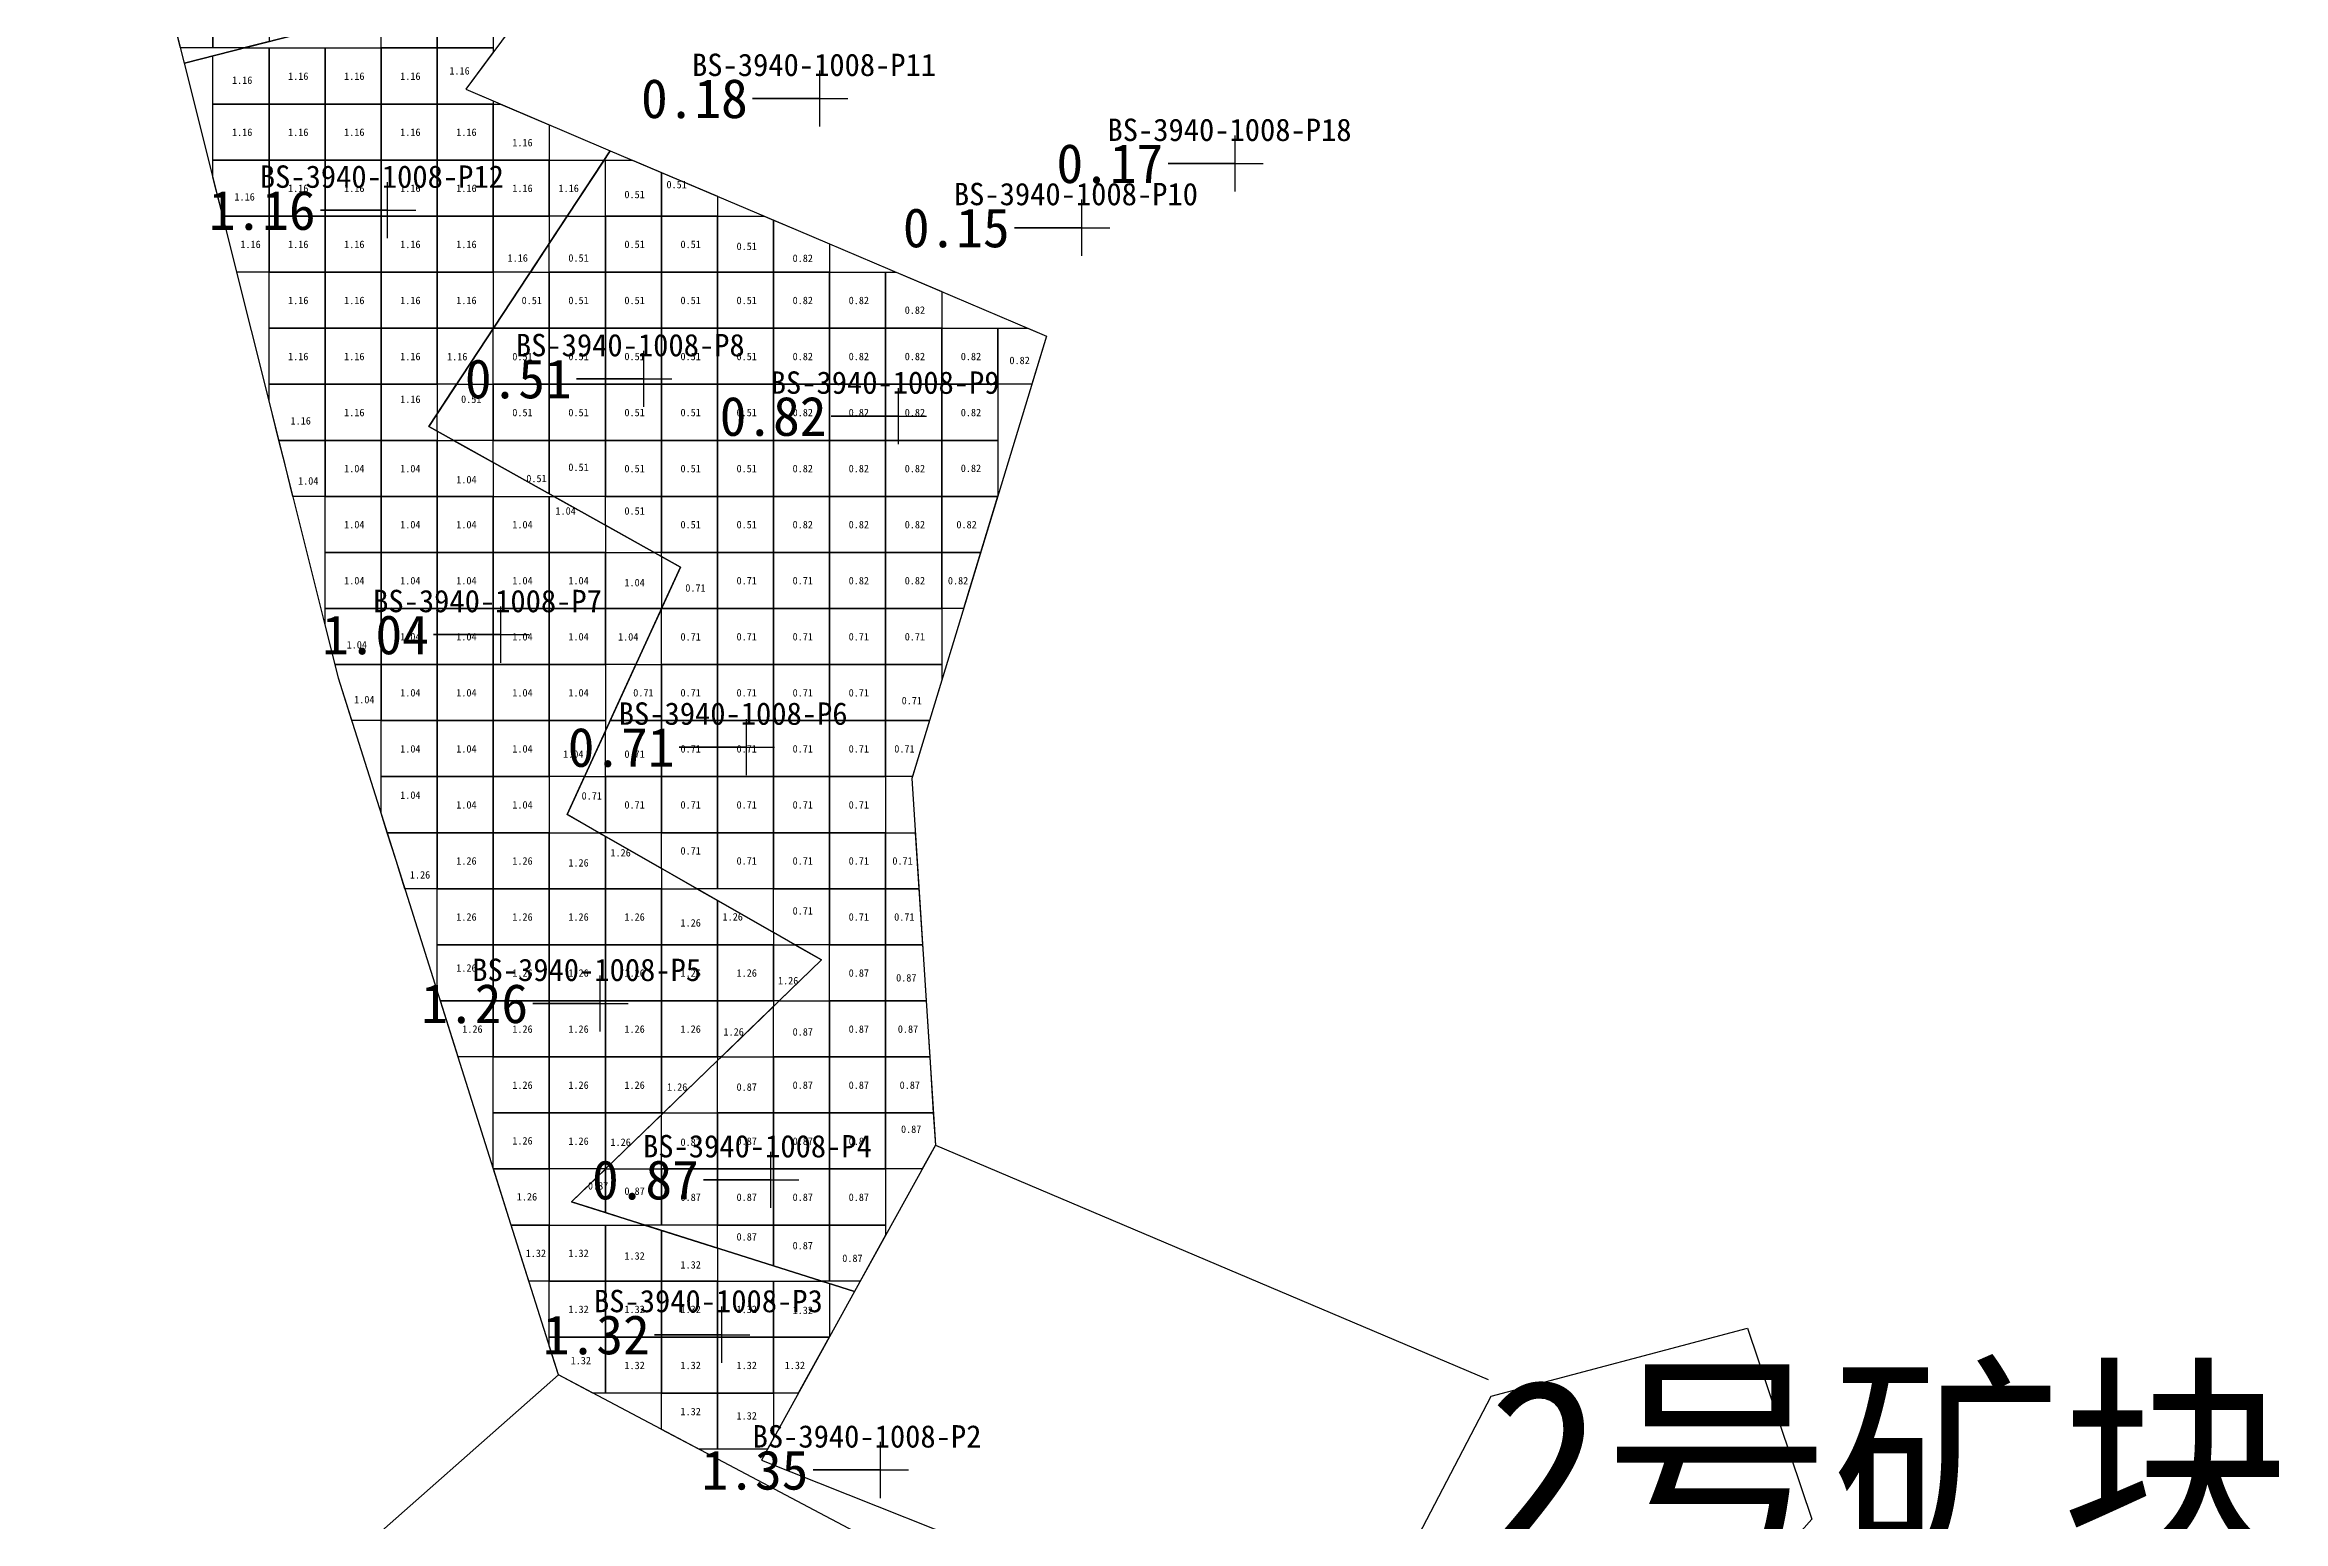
# Model space of a CAD drawing. Header units: metres. Extents: x 470001 to 470177, y 4349638 to 4349825.
# Drawn here: x 470091.3 to 470131.23, y 4349730.42 to 4349756.76 of the extents above; entities that cross this region are included whole.
import ezdxf

# ---------------------------------------------------------------- set-up
doc = ezdxf.new("R2010")
doc.units = ezdxf.units.M
for name, color, linetype in [('0.500-1.000', 4, 'Continuous'), ('1.000-1.500', 5, 'Continuous'), ('点', 7, 'Continuous'), ('爆区方格网', 7, 'Continuous'), ('综合图_历史矿块', 7, 'Continuous'), ('钻孔', 7, 'Continuous')]:
    doc.layers.add(name, color=color, linetype=linetype)
doc.styles.add('CN_TTF', font='simsunb.ttf')

msp = doc.modelspace()

# ---------------------------------------------------------------- linework, layer by layer
at = {"color": 7}
for p, q in [((470107.191, 4349737.133), (470117.049, 4349732.948)), ((470100.468, 4349733.03), (470093.731, 4349727.086))]:
    msp.add_line(p, q, dxfattribs=at)
at = {"layer": '0.500-1.000', "color": 4, "lineweight": 30}
for points in [[(470091.648, 4349767.055), (470098.338, 4349765.544), (470097.105, 4349762.87), (470099.46, 4349761.473), (470097.959, 4349759.302), (470100.421, 4349758.14), (470100.413, 4349758.129), (470093.795, 4349756.433), (470092.121, 4349763.112), (470091.304, 4349766.375), (470091.648, 4349767.055)], [(470105.748, 4349734.519), (470100.701, 4349736.118), (470105.159, 4349740.434), (470100.621, 4349743.027), (470102.645, 4349747.444), (470098.153, 4349749.95), (470101.392, 4349754.872), (470104.702, 4349753.465), (470109.171, 4349751.566), (470107.512, 4349746.111), (470106.771, 4349743.672), (470106.972, 4349740.536), (470107.191, 4349737.133), (470105.748, 4349734.519)]]:
    msp.add_lwpolyline(points, close=True, dxfattribs=at)
msp.add_lwpolyline([(470100.278, 4349701.085), (470103.459, 4349714.397), (470104.254, 4349720.146), (470105.369, 4349724.499), (470106.074, 4349727.256), (470109.856, 4349729.218), (470114.373, 4349727.421), (470117.104, 4349732.651), (470121.68, 4349733.865), (470122.824, 4349730.456), (470115.23, 4349721.877), (470115.654, 4349715.406), (470115.919, 4349710.845)], dxfattribs=at)
at = {"layer": '1.000-1.500', "color": 5, "lineweight": 30}
msp.add_lwpolyline([(470106.959, 4349729.595), (470100.468, 4349733.03), (470099.619, 4349735.72), (470097.571, 4349742.207), (470096.543, 4349745.462), (470095.59, 4349749.266), (470093.795, 4349756.433), (470100.413, 4349758.129), (470098.812, 4349755.969), (470101.392, 4349754.872), (470098.153, 4349749.95), (470102.645, 4349747.444), (470100.621, 4349743.027), (470105.159, 4349740.434), (470100.701, 4349736.118), (470105.748, 4349734.519), (470104.088, 4349731.513), (470114.373, 4349727.421), (470117.104, 4349732.651), (470121.68, 4349733.865), (470122.824, 4349730.456), (470115.23, 4349721.877)], dxfattribs=at)
at = {"layer": '点', "color": 138, "true_color": 0x004c4c}
for p, q in [((470105.13, 4349755.304), (470105.13, 4349756.304)), ((470104.63, 4349755.804), (470105.63, 4349755.804)), ((470112.541, 4349754.145), (470112.541, 4349755.145)), ((470112.041, 4349754.645), (470113.041, 4349754.645)), ((470097.42, 4349753.31), (470097.42, 4349754.31)), ((470096.92, 4349753.81), (470097.92, 4349753.81)), ((470109.801, 4349752.999), (470109.801, 4349753.999)), ((470109.301, 4349753.499), (470110.301, 4349753.499)), ((470101.988, 4349750.304), (470101.988, 4349751.304)), ((470101.488, 4349750.804), (470102.488, 4349750.804)), ((470106.534, 4349749.635), (470106.534, 4349750.635)), ((470106.034, 4349750.135), (470107.034, 4349750.135)), ((470099.441, 4349745.738), (470099.441, 4349746.738)), ((470098.941, 4349746.238), (470099.941, 4349746.238)), ((470103.823, 4349743.73), (470103.823, 4349744.73)), ((470103.323, 4349744.23), (470104.323, 4349744.23)), ((470101.21, 4349739.158), (470101.21, 4349740.158)), ((470100.71, 4349739.658), (470101.71, 4349739.658)), ((470104.256, 4349736.012), (470104.256, 4349737.012)), ((470103.756, 4349736.512), (470104.756, 4349736.512)), ((470103.381, 4349733.249), (470103.381, 4349734.249)), ((470102.881, 4349733.749), (470103.881, 4349733.749)), ((470106.211, 4349730.835), (470106.211, 4349731.835)), ((470105.711, 4349731.335), (470106.711, 4349731.335))]:
    msp.add_line(p, q, dxfattribs=at)
at = {"layer": '爆区方格网', "color": 4}
for points in [[(470094.304, 4349757.705), (470094.304, 4349756.705), (470093.726, 4349756.705), (470093.476, 4349757.705), (470094.304, 4349757.705)], [(470094.304, 4349756.705), (470094.304, 4349757.705), (470095.304, 4349757.705), (470095.304, 4349756.82), (470094.857, 4349756.705), (470094.304, 4349756.705)], [(470102.304, 4349753.705), (470101.304, 4349753.705), (470101.304, 4349754.705), (470101.786, 4349754.705), (470102.304, 4349754.485), (470102.304, 4349753.705)], [(470103.304, 4349753.705), (470102.304, 4349753.705), (470102.304, 4349754.485), (470103.304, 4349754.06), (470103.304, 4349753.705)], [(470101.304, 4349753.705), (470101.304, 4349752.705), (470100.304, 4349752.705), (470100.304, 4349753.218), (470100.624, 4349753.705), (470101.304, 4349753.705)], [(470101.304, 4349752.705), (470101.304, 4349753.705), (470102.304, 4349753.705), (470102.304, 4349752.705), (470101.304, 4349752.705)], [(470102.304, 4349752.705), (470102.304, 4349753.705), (470103.304, 4349753.705), (470103.304, 4349752.705), (470102.304, 4349752.705)], [(470104.304, 4349752.705), (470103.304, 4349752.705), (470103.304, 4349753.705), (470104.138, 4349753.705), (470104.304, 4349753.635), (470104.304, 4349752.705)], [(470105.304, 4349752.705), (470104.304, 4349752.705), (470104.304, 4349753.635), (470104.702, 4349753.465), (470105.304, 4349753.21), (470105.304, 4349752.705)], [(470100.304, 4349752.705), (470100.304, 4349751.705), (470099.308, 4349751.705), (470099.966, 4349752.705), (470100.304, 4349752.705)], [(470100.304, 4349751.705), (470100.304, 4349752.705), (470101.304, 4349752.705), (470101.304, 4349751.705), (470100.304, 4349751.705)], [(470101.304, 4349751.705), (470101.304, 4349752.705), (470102.304, 4349752.705), (470102.304, 4349751.705), (470101.304, 4349751.705)], [(470102.304, 4349751.705), (470102.304, 4349752.705), (470103.304, 4349752.705), (470103.304, 4349751.705), (470102.304, 4349751.705)], [(470103.304, 4349751.705), (470103.304, 4349752.705), (470104.304, 4349752.705), (470104.304, 4349751.705), (470103.304, 4349751.705)], [(470104.304, 4349751.705), (470104.304, 4349752.705), (470105.304, 4349752.705), (470105.304, 4349751.705), (470104.304, 4349751.705)], [(470105.304, 4349751.705), (470105.304, 4349752.705), (470106.304, 4349752.705), (470106.304, 4349751.705), (470105.304, 4349751.705)], [(470107.304, 4349751.705), (470106.304, 4349751.705), (470106.304, 4349752.705), (470106.491, 4349752.705), (470107.304, 4349752.359), (470107.304, 4349751.705)], [(470100.304, 4349751.705), (470100.304, 4349750.705), (470099.304, 4349750.705), (470099.304, 4349751.699), (470099.308, 4349751.705), (470100.304, 4349751.705)], [(470100.304, 4349750.705), (470100.304, 4349751.705), (470101.304, 4349751.705), (470101.304, 4349750.705), (470100.304, 4349750.705)], [(470101.304, 4349750.705), (470101.304, 4349751.705), (470102.304, 4349751.705), (470102.304, 4349750.705), (470101.304, 4349750.705)], [(470102.304, 4349750.705), (470102.304, 4349751.705), (470103.304, 4349751.705), (470103.304, 4349750.705), (470102.304, 4349750.705)], [(470103.304, 4349750.705), (470103.304, 4349751.705), (470104.304, 4349751.705), (470104.304, 4349750.705), (470103.304, 4349750.705)], [(470104.304, 4349750.705), (470104.304, 4349751.705), (470105.304, 4349751.705), (470105.304, 4349750.705), (470104.304, 4349750.705)], [(470105.304, 4349750.705), (470105.304, 4349751.705), (470106.304, 4349751.705), (470106.304, 4349750.705), (470105.304, 4349750.705)], [(470106.304, 4349750.705), (470106.304, 4349751.705), (470107.304, 4349751.705), (470107.304, 4349750.705), (470106.304, 4349750.705)], [(470107.304, 4349750.705), (470107.304, 4349751.705), (470108.304, 4349751.705), (470108.304, 4349750.705), (470107.304, 4349750.705)], [(470108.304, 4349750.705), (470108.304, 4349751.705), (470108.843, 4349751.705), (470109.171, 4349751.566), (470108.909, 4349750.705), (470108.304, 4349750.705)], [(470099.304, 4349750.705), (470099.304, 4349749.705), (470098.592, 4349749.705), (470098.304, 4349749.866), (470098.304, 4349750.179), (470098.65, 4349750.705), (470099.304, 4349750.705)], [(470099.304, 4349749.705), (470099.304, 4349750.705), (470100.304, 4349750.705), (470100.304, 4349749.705), (470099.304, 4349749.705)], [(470100.304, 4349749.705), (470100.304, 4349750.705), (470101.304, 4349750.705), (470101.304, 4349749.705), (470100.304, 4349749.705)], [(470101.304, 4349749.705), (470101.304, 4349750.705), (470102.304, 4349750.705), (470102.304, 4349749.705), (470101.304, 4349749.705)], [(470102.304, 4349749.705), (470102.304, 4349750.705), (470103.304, 4349750.705), (470103.304, 4349749.705), (470102.304, 4349749.705)], [(470103.304, 4349749.705), (470103.304, 4349750.705), (470104.304, 4349750.705), (470104.304, 4349749.705), (470103.304, 4349749.705)], [(470104.304, 4349749.705), (470104.304, 4349750.705), (470105.304, 4349750.705), (470105.304, 4349749.705), (470104.304, 4349749.705)], [(470105.304, 4349749.705), (470105.304, 4349750.705), (470106.304, 4349750.705), (470106.304, 4349749.705), (470105.304, 4349749.705)], [(470106.304, 4349749.705), (470106.304, 4349750.705), (470107.304, 4349750.705), (470107.304, 4349749.705), (470106.304, 4349749.705)], [(470107.304, 4349749.705), (470107.304, 4349750.705), (470108.304, 4349750.705), (470108.304, 4349749.705), (470107.304, 4349749.705)], [(470099.304, 4349749.705), (470100.304, 4349749.705), (470100.304, 4349748.75), (470099.304, 4349749.308), (470099.304, 4349749.705)], [(470100.304, 4349749.705), (470101.304, 4349749.705), (470101.304, 4349748.705), (470100.384, 4349748.705), (470100.304, 4349748.75), (470100.304, 4349749.705)], [(470101.304, 4349748.705), (470101.304, 4349749.705), (470102.304, 4349749.705), (470102.304, 4349748.705), (470101.304, 4349748.705)], [(470102.304, 4349748.705), (470102.304, 4349749.705), (470103.304, 4349749.705), (470103.304, 4349748.705), (470102.304, 4349748.705)], [(470103.304, 4349748.705), (470103.304, 4349749.705), (470104.304, 4349749.705), (470104.304, 4349748.705), (470103.304, 4349748.705)], [(470104.304, 4349748.705), (470104.304, 4349749.705), (470105.304, 4349749.705), (470105.304, 4349748.705), (470104.304, 4349748.705)], [(470105.304, 4349748.705), (470105.304, 4349749.705), (470106.304, 4349749.705), (470106.304, 4349748.705), (470105.304, 4349748.705)], [(470106.304, 4349748.705), (470106.304, 4349749.705), (470107.304, 4349749.705), (470107.304, 4349748.705), (470106.304, 4349748.705)], [(470107.304, 4349748.705), (470107.304, 4349749.705), (470108.304, 4349749.705), (470108.304, 4349748.714), (470108.301, 4349748.705), (470107.304, 4349748.705)], [(470101.304, 4349748.705), (470102.304, 4349748.705), (470102.304, 4349747.705), (470102.177, 4349747.705), (470101.304, 4349748.192), (470101.304, 4349748.705)], [(470102.304, 4349747.705), (470102.304, 4349748.705), (470103.304, 4349748.705), (470103.304, 4349747.705), (470102.304, 4349747.705)], [(470103.304, 4349747.705), (470103.304, 4349748.705), (470104.304, 4349748.705), (470104.304, 4349747.705), (470103.304, 4349747.705)], [(470104.304, 4349747.705), (470104.304, 4349748.705), (470105.304, 4349748.705), (470105.304, 4349747.705), (470104.304, 4349747.705)], [(470105.304, 4349747.705), (470105.304, 4349748.705), (470106.304, 4349748.705), (470106.304, 4349747.705), (470105.304, 4349747.705)], [(470106.304, 4349747.705), (470106.304, 4349748.705), (470107.304, 4349748.705), (470107.304, 4349747.705), (470106.304, 4349747.705)], [(470107.304, 4349747.705), (470107.304, 4349748.705), (470108.301, 4349748.705), (470107.997, 4349747.705), (470107.304, 4349747.705)], [(470102.304, 4349747.705), (470103.304, 4349747.705), (470103.304, 4349746.705), (470102.306, 4349746.705), (470102.645, 4349747.444), (470102.304, 4349747.634), (470102.304, 4349747.705)], [(470103.304, 4349746.705), (470103.304, 4349747.705), (470104.304, 4349747.705), (470104.304, 4349746.705), (470103.304, 4349746.705)], [(470104.304, 4349746.705), (470104.304, 4349747.705), (470105.304, 4349747.705), (470105.304, 4349746.705), (470104.304, 4349746.705)], [(470105.304, 4349746.705), (470105.304, 4349747.705), (470106.304, 4349747.705), (470106.304, 4349746.705), (470105.304, 4349746.705)], [(470106.304, 4349746.705), (470106.304, 4349747.705), (470107.304, 4349747.705), (470107.304, 4349746.705), (470106.304, 4349746.705)], [(470107.304, 4349746.705), (470107.304, 4349747.705), (470107.997, 4349747.705), (470107.693, 4349746.705), (470107.304, 4349746.705)], [(470103.304, 4349746.705), (470103.304, 4349745.705), (470102.304, 4349745.705), (470102.304, 4349746.7), (470102.306, 4349746.705), (470103.304, 4349746.705)], [(470103.304, 4349745.705), (470103.304, 4349746.705), (470104.304, 4349746.705), (470104.304, 4349745.705), (470103.304, 4349745.705)], [(470104.304, 4349745.705), (470104.304, 4349746.705), (470105.304, 4349746.705), (470105.304, 4349745.705), (470104.304, 4349745.705)], [(470105.304, 4349745.705), (470105.304, 4349746.705), (470106.304, 4349746.705), (470106.304, 4349745.705), (470105.304, 4349745.705)], [(470106.304, 4349745.705), (470106.304, 4349746.705), (470107.304, 4349746.705), (470107.304, 4349745.705), (470106.304, 4349745.705)], [(470102.304, 4349745.705), (470102.304, 4349744.705), (470101.39, 4349744.705), (470101.848, 4349745.705), (470102.304, 4349745.705)], [(470102.304, 4349744.705), (470102.304, 4349745.705), (470103.304, 4349745.705), (470103.304, 4349744.705), (470102.304, 4349744.705)], [(470103.304, 4349744.705), (470103.304, 4349745.705), (470104.304, 4349745.705), (470104.304, 4349744.705), (470103.304, 4349744.705)], [(470104.304, 4349744.705), (470104.304, 4349745.705), (470105.304, 4349745.705), (470105.304, 4349744.705), (470104.304, 4349744.705)], [(470105.304, 4349744.705), (470105.304, 4349745.705), (470106.304, 4349745.705), (470106.304, 4349744.705), (470105.304, 4349744.705)], [(470106.304, 4349744.705), (470106.304, 4349745.705), (470107.304, 4349745.705), (470107.304, 4349745.425), (470107.085, 4349744.705), (470106.304, 4349744.705)], [(470102.304, 4349744.705), (470102.304, 4349743.705), (470101.304, 4349743.705), (470101.304, 4349744.518), (470101.39, 4349744.705), (470102.304, 4349744.705)], [(470102.304, 4349743.705), (470102.304, 4349744.705), (470103.304, 4349744.705), (470103.304, 4349743.705), (470102.304, 4349743.705)], [(470103.304, 4349743.705), (470103.304, 4349744.705), (470104.304, 4349744.705), (470104.304, 4349743.705), (470103.304, 4349743.705)], [(470104.304, 4349743.705), (470104.304, 4349744.705), (470105.304, 4349744.705), (470105.304, 4349743.705), (470104.304, 4349743.705)], [(470105.304, 4349743.705), (470105.304, 4349744.705), (470106.304, 4349744.705), (470106.304, 4349743.705), (470105.304, 4349743.705)], [(470106.304, 4349743.705), (470106.304, 4349744.705), (470107.085, 4349744.705), (470106.781, 4349743.705), (470106.304, 4349743.705)], [(470101.304, 4349743.705), (470101.304, 4349742.705), (470101.185, 4349742.705), (470100.621, 4349743.027), (470100.931, 4349743.705), (470101.304, 4349743.705)], [(470101.304, 4349742.705), (470101.304, 4349743.705), (470102.304, 4349743.705), (470102.304, 4349742.705), (470101.304, 4349742.705)], [(470102.304, 4349742.705), (470102.304, 4349743.705), (470103.304, 4349743.705), (470103.304, 4349742.705), (470102.304, 4349742.705)], [(470103.304, 4349742.705), (470103.304, 4349743.705), (470104.304, 4349743.705), (470104.304, 4349742.705), (470103.304, 4349742.705)], [(470104.304, 4349742.705), (470104.304, 4349743.705), (470105.304, 4349743.705), (470105.304, 4349742.705), (470104.304, 4349742.705)], [(470105.304, 4349742.705), (470105.304, 4349743.705), (470106.304, 4349743.705), (470106.304, 4349742.705), (470105.304, 4349742.705)], [(470102.304, 4349742.705), (470103.304, 4349742.705), (470103.304, 4349741.705), (470102.935, 4349741.705), (470102.304, 4349742.066), (470102.304, 4349742.705)], [(470103.304, 4349741.705), (470103.304, 4349742.705), (470104.304, 4349742.705), (470104.304, 4349741.705), (470103.304, 4349741.705)], [(470104.304, 4349741.705), (470104.304, 4349742.705), (470105.304, 4349742.705), (470105.304, 4349741.705), (470104.304, 4349741.705)], [(470105.304, 4349741.705), (470105.304, 4349742.705), (470106.304, 4349742.705), (470106.304, 4349741.705), (470105.304, 4349741.705)], [(470106.304, 4349741.705), (470106.304, 4349742.705), (470106.833, 4349742.705), (470106.897, 4349741.705), (470106.304, 4349741.705)], [(470104.304, 4349741.705), (470105.304, 4349741.705), (470105.304, 4349740.705), (470104.684, 4349740.705), (470104.304, 4349740.923), (470104.304, 4349741.705)], [(470105.304, 4349740.705), (470105.304, 4349741.705), (470106.304, 4349741.705), (470106.304, 4349740.705), (470105.304, 4349740.705)], [(470106.304, 4349740.705), (470106.304, 4349741.705), (470106.897, 4349741.705), (470106.961, 4349740.705), (470106.304, 4349740.705)], [(470105.304, 4349739.705), (470105.304, 4349740.705), (470106.304, 4349740.705), (470106.304, 4349739.705), (470105.304, 4349739.705)], [(470106.304, 4349739.705), (470106.304, 4349740.705), (470106.961, 4349740.705), (470106.972, 4349740.536), (470107.026, 4349739.705), (470106.304, 4349739.705)], [(470105.304, 4349739.705), (470105.304, 4349738.705), (470104.304, 4349738.705), (470104.304, 4349739.606), (470104.406, 4349739.705), (470105.304, 4349739.705)], [(470105.304, 4349738.705), (470105.304, 4349739.705), (470106.304, 4349739.705), (470106.304, 4349738.705), (470105.304, 4349738.705)], [(470106.304, 4349738.705), (470106.304, 4349739.705), (470107.026, 4349739.705), (470107.09, 4349738.705), (470106.304, 4349738.705)], [(470104.304, 4349738.705), (470104.304, 4349737.705), (470103.304, 4349737.705), (470103.304, 4349738.638), (470103.373, 4349738.705), (470104.304, 4349738.705)], [(470104.304, 4349737.705), (470104.304, 4349738.705), (470105.304, 4349738.705), (470105.304, 4349737.705), (470104.304, 4349737.705)], [(470105.304, 4349737.705), (470105.304, 4349738.705), (470106.304, 4349738.705), (470106.304, 4349737.705), (470105.304, 4349737.705)], [(470106.304, 4349737.705), (470106.304, 4349738.705), (470107.09, 4349738.705), (470107.154, 4349737.705), (470106.304, 4349737.705)], [(470103.304, 4349737.705), (470103.304, 4349736.705), (470102.304, 4349736.705), (470102.304, 4349737.669), (470102.341, 4349737.705), (470103.304, 4349737.705)], [(470103.304, 4349736.705), (470103.304, 4349737.705), (470104.304, 4349737.705), (470104.304, 4349736.705), (470103.304, 4349736.705)], [(470104.304, 4349736.705), (470104.304, 4349737.705), (470105.304, 4349737.705), (470105.304, 4349736.705), (470104.304, 4349736.705)], [(470105.304, 4349736.705), (470105.304, 4349737.705), (470106.304, 4349737.705), (470106.304, 4349736.705), (470105.304, 4349736.705)], [(470106.304, 4349736.705), (470106.304, 4349737.705), (470107.154, 4349737.705), (470107.191, 4349737.133), (470106.955, 4349736.705), (470106.304, 4349736.705)], [(470101.304, 4349735.927), (470100.701, 4349736.118), (470101.304, 4349736.701), (470101.304, 4349735.927)], [(470102.304, 4349736.705), (470102.304, 4349735.705), (470102.004, 4349735.705), (470101.304, 4349735.927), (470101.304, 4349736.701), (470101.308, 4349736.705), (470102.304, 4349736.705)], [(470102.304, 4349735.705), (470102.304, 4349736.705), (470103.304, 4349736.705), (470103.304, 4349735.705), (470102.304, 4349735.705)], [(470103.304, 4349735.705), (470103.304, 4349736.705), (470104.304, 4349736.705), (470104.304, 4349735.705), (470103.304, 4349735.705)], [(470104.304, 4349735.705), (470104.304, 4349736.705), (470105.304, 4349736.705), (470105.304, 4349735.705), (470104.304, 4349735.705)], [(470105.304, 4349735.705), (470105.304, 4349736.705), (470106.304, 4349736.705), (470106.304, 4349735.705), (470105.304, 4349735.705)], [(470103.304, 4349735.705), (470104.304, 4349735.705), (470104.304, 4349734.977), (470103.304, 4349735.294), (470103.304, 4349735.705)], [(470104.304, 4349735.705), (470105.304, 4349735.705), (470105.304, 4349734.705), (470105.162, 4349734.705), (470104.304, 4349734.977), (470104.304, 4349735.705)], [(470105.304, 4349734.705), (470105.304, 4349735.705), (470106.304, 4349735.705), (470106.304, 4349735.526), (470105.85, 4349734.705), (470105.304, 4349734.705)]]:
    msp.add_lwpolyline(points, close=True, dxfattribs=at)
at = {"layer": '爆区方格网', "color": 5}
for points in [[(470098.304, 4349756.705), (470097.304, 4349756.705), (470097.304, 4349757.332), (470098.304, 4349757.588), (470098.304, 4349756.705)], [(470099.304, 4349757.705), (470099.304, 4349756.705), (470098.304, 4349756.705), (470098.304, 4349757.588), (470098.76, 4349757.705), (470099.304, 4349757.705)], [(470095.304, 4349756.705), (470095.304, 4349755.705), (470094.304, 4349755.705), (470094.304, 4349756.563), (470094.857, 4349756.705), (470095.304, 4349756.705)], [(470095.304, 4349755.705), (470095.304, 4349756.705), (470096.304, 4349756.705), (470096.304, 4349755.705), (470095.304, 4349755.705)], [(470096.304, 4349755.705), (470096.304, 4349756.705), (470097.304, 4349756.705), (470097.304, 4349755.705), (470096.304, 4349755.705)], [(470097.304, 4349755.705), (470097.304, 4349756.705), (470098.304, 4349756.705), (470098.304, 4349755.705), (470097.304, 4349755.705)], [(470099.304, 4349755.705), (470098.304, 4349755.705), (470098.304, 4349756.705), (470099.304, 4349756.705), (470099.304, 4349756.632), (470098.812, 4349755.969), (470099.304, 4349755.76), (470099.304, 4349755.705)], [(470094.304, 4349754.705), (470094.304, 4349755.705), (470095.304, 4349755.705), (470095.304, 4349754.705), (470094.304, 4349754.705)], [(470095.304, 4349754.705), (470095.304, 4349755.705), (470096.304, 4349755.705), (470096.304, 4349754.705), (470095.304, 4349754.705)], [(470096.304, 4349754.705), (470096.304, 4349755.705), (470097.304, 4349755.705), (470097.304, 4349754.705), (470096.304, 4349754.705)], [(470097.304, 4349754.705), (470097.304, 4349755.705), (470098.304, 4349755.705), (470098.304, 4349754.705), (470097.304, 4349754.705)], [(470098.304, 4349754.705), (470098.304, 4349755.705), (470099.304, 4349755.705), (470099.304, 4349754.705), (470098.304, 4349754.705)], [(470100.304, 4349754.705), (470099.304, 4349754.705), (470099.304, 4349755.705), (470099.433, 4349755.705), (470100.304, 4349755.335), (470100.304, 4349754.705)], [(470094.304, 4349754.705), (470095.304, 4349754.705), (470095.304, 4349753.705), (470094.478, 4349753.705), (470094.304, 4349754.4), (470094.304, 4349754.705)], [(470095.304, 4349753.705), (470095.304, 4349754.705), (470096.304, 4349754.705), (470096.304, 4349753.705), (470095.304, 4349753.705)], [(470096.304, 4349753.705), (470096.304, 4349754.705), (470097.304, 4349754.705), (470097.304, 4349753.705), (470096.304, 4349753.705)], [(470097.304, 4349753.705), (470097.304, 4349754.705), (470098.304, 4349754.705), (470098.304, 4349753.705), (470097.304, 4349753.705)], [(470098.304, 4349753.705), (470098.304, 4349754.705), (470099.304, 4349754.705), (470099.304, 4349753.705), (470098.304, 4349753.705)], [(470099.304, 4349753.705), (470099.304, 4349754.705), (470100.304, 4349754.705), (470100.304, 4349753.705), (470099.304, 4349753.705)], [(470100.304, 4349753.705), (470100.304, 4349754.705), (470101.282, 4349754.705), (470100.624, 4349753.705), (470100.304, 4349753.705)], [(470095.304, 4349753.705), (470095.304, 4349752.705), (470094.728, 4349752.705), (470094.478, 4349753.705), (470095.304, 4349753.705)], [(470095.304, 4349752.705), (470095.304, 4349753.705), (470096.304, 4349753.705), (470096.304, 4349752.705), (470095.304, 4349752.705)], [(470096.304, 4349752.705), (470096.304, 4349753.705), (470097.304, 4349753.705), (470097.304, 4349752.705), (470096.304, 4349752.705)], [(470097.304, 4349752.705), (470097.304, 4349753.705), (470098.304, 4349753.705), (470098.304, 4349752.705), (470097.304, 4349752.705)], [(470098.304, 4349752.705), (470098.304, 4349753.705), (470099.304, 4349753.705), (470099.304, 4349752.705), (470098.304, 4349752.705)], [(470099.304, 4349752.705), (470099.304, 4349753.705), (470100.304, 4349753.705), (470100.304, 4349753.218), (470099.966, 4349752.705), (470099.304, 4349752.705)], [(470095.304, 4349751.705), (470095.304, 4349752.705), (470096.304, 4349752.705), (470096.304, 4349751.705), (470095.304, 4349751.705)], [(470096.304, 4349751.705), (470096.304, 4349752.705), (470097.304, 4349752.705), (470097.304, 4349751.705), (470096.304, 4349751.705)], [(470097.304, 4349751.705), (470097.304, 4349752.705), (470098.304, 4349752.705), (470098.304, 4349751.705), (470097.304, 4349751.705)], [(470098.304, 4349751.705), (470098.304, 4349752.705), (470099.304, 4349752.705), (470099.304, 4349751.705), (470098.304, 4349751.705)], [(470095.304, 4349750.705), (470095.304, 4349751.705), (470096.304, 4349751.705), (470096.304, 4349750.705), (470095.304, 4349750.705)], [(470096.304, 4349750.705), (470096.304, 4349751.705), (470097.304, 4349751.705), (470097.304, 4349750.705), (470096.304, 4349750.705)], [(470097.304, 4349750.705), (470097.304, 4349751.705), (470098.304, 4349751.705), (470098.304, 4349750.705), (470097.304, 4349750.705)], [(470098.304, 4349750.705), (470098.304, 4349751.705), (470099.304, 4349751.705), (470099.304, 4349751.699), (470098.65, 4349750.705), (470098.304, 4349750.705)], [(470095.304, 4349750.705), (470096.304, 4349750.705), (470096.304, 4349749.705), (470095.48, 4349749.705), (470095.304, 4349750.409), (470095.304, 4349750.705)], [(470096.304, 4349749.705), (470096.304, 4349750.705), (470097.304, 4349750.705), (470097.304, 4349749.705), (470096.304, 4349749.705)], [(470098.304, 4349749.705), (470097.304, 4349749.705), (470097.304, 4349750.705), (470098.304, 4349750.705), (470098.304, 4349750.179), (470098.153, 4349749.95), (470098.304, 4349749.866), (470098.304, 4349749.705)], [(470096.304, 4349749.705), (470096.304, 4349748.705), (470095.731, 4349748.705), (470095.59, 4349749.266), (470095.48, 4349749.705), (470096.304, 4349749.705)], [(470096.304, 4349748.705), (470096.304, 4349749.705), (470097.304, 4349749.705), (470097.304, 4349748.705), (470096.304, 4349748.705)], [(470097.304, 4349748.705), (470097.304, 4349749.705), (470098.304, 4349749.705), (470098.304, 4349748.705), (470097.304, 4349748.705)], [(470099.304, 4349748.705), (470098.304, 4349748.705), (470098.304, 4349749.705), (470098.592, 4349749.705), (470099.304, 4349749.308), (470099.304, 4349748.705)], [(470096.304, 4349747.705), (470096.304, 4349748.705), (470097.304, 4349748.705), (470097.304, 4349747.705), (470096.304, 4349747.705)], [(470097.304, 4349747.705), (470097.304, 4349748.705), (470098.304, 4349748.705), (470098.304, 4349747.705), (470097.304, 4349747.705)], [(470098.304, 4349747.705), (470098.304, 4349748.705), (470099.304, 4349748.705), (470099.304, 4349747.705), (470098.304, 4349747.705)], [(470099.304, 4349747.705), (470099.304, 4349748.705), (470100.304, 4349748.705), (470100.304, 4349747.705), (470099.304, 4349747.705)], [(470101.304, 4349747.705), (470100.304, 4349747.705), (470100.304, 4349748.705), (470100.384, 4349748.705), (470101.304, 4349748.192), (470101.304, 4349747.705)], [(470096.304, 4349746.705), (470096.304, 4349747.705), (470097.304, 4349747.705), (470097.304, 4349746.705), (470096.304, 4349746.705)], [(470097.304, 4349746.705), (470097.304, 4349747.705), (470098.304, 4349747.705), (470098.304, 4349746.705), (470097.304, 4349746.705)], [(470098.304, 4349746.705), (470098.304, 4349747.705), (470099.304, 4349747.705), (470099.304, 4349746.705), (470098.304, 4349746.705)], [(470099.304, 4349746.705), (470099.304, 4349747.705), (470100.304, 4349747.705), (470100.304, 4349746.705), (470099.304, 4349746.705)], [(470100.304, 4349746.705), (470100.304, 4349747.705), (470101.304, 4349747.705), (470101.304, 4349746.705), (470100.304, 4349746.705)], [(470102.304, 4349746.705), (470101.304, 4349746.705), (470101.304, 4349747.705), (470102.177, 4349747.705), (470102.304, 4349747.634), (470102.304, 4349746.705)], [(470096.304, 4349746.705), (470097.304, 4349746.705), (470097.304, 4349745.705), (470096.482, 4349745.705), (470096.304, 4349746.417), (470096.304, 4349746.705)], [(470097.304, 4349745.705), (470097.304, 4349746.705), (470098.304, 4349746.705), (470098.304, 4349745.705), (470097.304, 4349745.705)], [(470098.304, 4349745.705), (470098.304, 4349746.705), (470099.304, 4349746.705), (470099.304, 4349745.705), (470098.304, 4349745.705)], [(470099.304, 4349745.705), (470099.304, 4349746.705), (470100.304, 4349746.705), (470100.304, 4349745.705), (470099.304, 4349745.705)], [(470100.304, 4349745.705), (470100.304, 4349746.705), (470101.304, 4349746.705), (470101.304, 4349745.705), (470100.304, 4349745.705)], [(470101.304, 4349745.705), (470101.304, 4349746.705), (470102.304, 4349746.705), (470102.304, 4349746.7), (470101.848, 4349745.705), (470101.304, 4349745.705)], [(470097.304, 4349745.705), (470097.304, 4349744.705), (470096.782, 4349744.705), (470096.543, 4349745.462), (470096.482, 4349745.705), (470097.304, 4349745.705)], [(470097.304, 4349744.705), (470097.304, 4349745.705), (470098.304, 4349745.705), (470098.304, 4349744.705), (470097.304, 4349744.705)], [(470098.304, 4349744.705), (470098.304, 4349745.705), (470099.304, 4349745.705), (470099.304, 4349744.705), (470098.304, 4349744.705)], [(470099.304, 4349744.705), (470099.304, 4349745.705), (470100.304, 4349745.705), (470100.304, 4349744.705), (470099.304, 4349744.705)], [(470100.304, 4349744.705), (470100.304, 4349745.705), (470101.304, 4349745.705), (470101.304, 4349744.705), (470100.304, 4349744.705)], [(470097.304, 4349743.705), (470097.304, 4349744.705), (470098.304, 4349744.705), (470098.304, 4349743.705), (470097.304, 4349743.705)], [(470098.304, 4349743.705), (470098.304, 4349744.705), (470099.304, 4349744.705), (470099.304, 4349743.705), (470098.304, 4349743.705)], [(470099.304, 4349743.705), (470099.304, 4349744.705), (470100.304, 4349744.705), (470100.304, 4349743.705), (470099.304, 4349743.705)], [(470100.304, 4349743.705), (470100.304, 4349744.705), (470101.304, 4349744.705), (470101.304, 4349744.518), (470100.931, 4349743.705), (470100.304, 4349743.705)], [(470097.304, 4349743.705), (470098.304, 4349743.705), (470098.304, 4349742.705), (470097.414, 4349742.705), (470097.304, 4349743.053), (470097.304, 4349743.705)], [(470098.304, 4349742.705), (470098.304, 4349743.705), (470099.304, 4349743.705), (470099.304, 4349742.705), (470098.304, 4349742.705)], [(470099.304, 4349742.705), (470099.304, 4349743.705), (470100.304, 4349743.705), (470100.304, 4349742.705), (470099.304, 4349742.705)], [(470098.304, 4349742.705), (470098.304, 4349741.705), (470097.729, 4349741.705), (470097.571, 4349742.207), (470097.414, 4349742.705), (470098.304, 4349742.705)], [(470098.304, 4349741.705), (470098.304, 4349742.705), (470099.304, 4349742.705), (470099.304, 4349741.705), (470098.304, 4349741.705)], [(470099.304, 4349741.705), (470099.304, 4349742.705), (470100.304, 4349742.705), (470100.304, 4349741.705), (470099.304, 4349741.705)], [(470101.304, 4349741.705), (470100.304, 4349741.705), (470100.304, 4349742.705), (470101.185, 4349742.705), (470101.304, 4349742.637), (470101.304, 4349741.705)], [(470102.304, 4349741.705), (470101.304, 4349741.705), (470101.304, 4349742.637), (470102.304, 4349742.066), (470102.304, 4349741.705)], [(470098.304, 4349740.705), (470098.304, 4349741.705), (470099.304, 4349741.705), (470099.304, 4349740.705), (470098.304, 4349740.705)], [(470099.304, 4349740.705), (470099.304, 4349741.705), (470100.304, 4349741.705), (470100.304, 4349740.705), (470099.304, 4349740.705)], [(470100.304, 4349740.705), (470100.304, 4349741.705), (470101.304, 4349741.705), (470101.304, 4349740.705), (470100.304, 4349740.705)], [(470101.304, 4349740.705), (470101.304, 4349741.705), (470102.304, 4349741.705), (470102.304, 4349740.705), (470101.304, 4349740.705)], [(470103.304, 4349740.705), (470102.304, 4349740.705), (470102.304, 4349741.705), (470102.935, 4349741.705), (470103.304, 4349741.494), (470103.304, 4349740.705)], [(470104.304, 4349740.705), (470103.304, 4349740.705), (470103.304, 4349741.494), (470104.304, 4349740.923), (470104.304, 4349740.705)], [(470098.304, 4349740.705), (470099.304, 4349740.705), (470099.304, 4349739.705), (470098.361, 4349739.705), (470098.304, 4349739.886), (470098.304, 4349740.705)], [(470099.304, 4349739.705), (470099.304, 4349740.705), (470100.304, 4349740.705), (470100.304, 4349739.705), (470099.304, 4349739.705)], [(470100.304, 4349739.705), (470100.304, 4349740.705), (470101.304, 4349740.705), (470101.304, 4349739.705), (470100.304, 4349739.705)], [(470101.304, 4349739.705), (470101.304, 4349740.705), (470102.304, 4349740.705), (470102.304, 4349739.705), (470101.304, 4349739.705)], [(470102.304, 4349739.705), (470102.304, 4349740.705), (470103.304, 4349740.705), (470103.304, 4349739.705), (470102.304, 4349739.705)], [(470103.304, 4349739.705), (470103.304, 4349740.705), (470104.304, 4349740.705), (470104.304, 4349739.705), (470103.304, 4349739.705)], [(470104.304, 4349739.705), (470104.304, 4349740.705), (470104.684, 4349740.705), (470105.159, 4349740.434), (470104.406, 4349739.705), (470104.304, 4349739.705)], [(470099.304, 4349739.705), (470099.304, 4349738.705), (470098.677, 4349738.705), (470098.361, 4349739.705), (470099.304, 4349739.705)], [(470099.304, 4349738.705), (470099.304, 4349739.705), (470100.304, 4349739.705), (470100.304, 4349738.705), (470099.304, 4349738.705)], [(470100.304, 4349738.705), (470100.304, 4349739.705), (470101.304, 4349739.705), (470101.304, 4349738.705), (470100.304, 4349738.705)], [(470101.304, 4349738.705), (470101.304, 4349739.705), (470102.304, 4349739.705), (470102.304, 4349738.705), (470101.304, 4349738.705)], [(470102.304, 4349738.705), (470102.304, 4349739.705), (470103.304, 4349739.705), (470103.304, 4349738.705), (470102.304, 4349738.705)], [(470103.304, 4349738.705), (470103.304, 4349739.705), (470104.304, 4349739.705), (470104.304, 4349739.606), (470103.373, 4349738.705), (470103.304, 4349738.705)], [(470099.304, 4349737.705), (470099.304, 4349738.705), (470100.304, 4349738.705), (470100.304, 4349737.705), (470099.304, 4349737.705)], [(470100.304, 4349737.705), (470100.304, 4349738.705), (470101.304, 4349738.705), (470101.304, 4349737.705), (470100.304, 4349737.705)], [(470101.304, 4349737.705), (470101.304, 4349738.705), (470102.304, 4349738.705), (470102.304, 4349737.705), (470101.304, 4349737.705)], [(470102.304, 4349737.705), (470102.304, 4349738.705), (470103.304, 4349738.705), (470103.304, 4349738.638), (470102.341, 4349737.705), (470102.304, 4349737.705)], [(470099.304, 4349737.705), (470100.304, 4349737.705), (470100.304, 4349736.705), (470099.308, 4349736.705), (470099.304, 4349736.719), (470099.304, 4349737.705)], [(470100.304, 4349736.705), (470100.304, 4349737.705), (470101.304, 4349737.705), (470101.304, 4349736.705), (470100.304, 4349736.705)], [(470101.304, 4349736.705), (470101.304, 4349737.705), (470102.304, 4349737.705), (470102.304, 4349737.669), (470101.308, 4349736.705), (470101.304, 4349736.705)], [(470100.304, 4349736.705), (470100.304, 4349735.705), (470099.624, 4349735.705), (470099.619, 4349735.72), (470099.308, 4349736.705), (470100.304, 4349736.705)], [(470100.304, 4349735.705), (470100.304, 4349734.705), (470099.94, 4349734.705), (470099.624, 4349735.705), (470100.304, 4349735.705)], [(470100.304, 4349734.705), (470100.304, 4349735.705), (470101.304, 4349735.705), (470101.304, 4349734.705), (470100.304, 4349734.705)], [(470102.304, 4349734.705), (470101.304, 4349734.705), (470101.304, 4349735.705), (470102.004, 4349735.705), (470102.304, 4349735.61), (470102.304, 4349734.705)], [(470103.304, 4349734.705), (470102.304, 4349734.705), (470102.304, 4349735.61), (470103.304, 4349735.294), (470103.304, 4349734.705)], [(470100.304, 4349733.705), (470100.304, 4349734.705), (470101.304, 4349734.705), (470101.304, 4349733.705), (470100.304, 4349733.705)], [(470101.304, 4349733.705), (470101.304, 4349734.705), (470102.304, 4349734.705), (470102.304, 4349733.705), (470101.304, 4349733.705)], [(470102.304, 4349733.705), (470102.304, 4349734.705), (470103.304, 4349734.705), (470103.304, 4349733.705), (470102.304, 4349733.705)], [(470103.304, 4349733.705), (470103.304, 4349734.705), (470104.304, 4349734.705), (470104.304, 4349733.705), (470103.304, 4349733.705)], [(470105.304, 4349733.715), (470105.298, 4349733.705), (470104.304, 4349733.705), (470104.304, 4349734.705), (470105.162, 4349734.705), (470105.304, 4349734.66), (470105.304, 4349733.715)], [(470100.304, 4349733.705), (470101.304, 4349733.705), (470101.304, 4349732.705), (470101.082, 4349732.705), (470100.468, 4349733.03), (470100.304, 4349733.552), (470100.304, 4349733.705)], [(470101.304, 4349732.705), (470101.304, 4349733.705), (470102.304, 4349733.705), (470102.304, 4349732.705), (470101.304, 4349732.705)], [(470102.304, 4349732.705), (470102.304, 4349733.705), (470103.304, 4349733.705), (470103.304, 4349732.705), (470102.304, 4349732.705)], [(470103.304, 4349732.705), (470103.304, 4349733.705), (470104.304, 4349733.705), (470104.304, 4349732.705), (470103.304, 4349732.705)], [(470104.304, 4349732.705), (470104.304, 4349733.705), (470105.298, 4349733.705), (470104.746, 4349732.705), (470104.304, 4349732.705)], [(470102.304, 4349732.705), (470103.304, 4349732.705), (470103.304, 4349731.705), (470102.972, 4349731.705), (470102.304, 4349732.059), (470102.304, 4349732.705)], [(470103.304, 4349731.705), (470103.304, 4349732.705), (470104.304, 4349732.705), (470104.304, 4349731.904), (470104.194, 4349731.705), (470103.304, 4349731.705)]]:
    msp.add_lwpolyline(points, close=True, dxfattribs=at)
at = {"layer": '综合图_历史矿块', "color": 9}
msp.add_lwpolyline([(470100.278, 4349701.085), (470103.459, 4349714.397), (470107.154, 4349716.026), (470110.138, 4349718.026), (470110.826, 4349722.422), (470114.373, 4349727.421), (470117.104, 4349732.651), (470121.68, 4349733.865), (470122.824, 4349730.456), (470115.23, 4349721.877), (470115.654, 4349715.406), (470115.919, 4349710.845)], dxfattribs=at)
at = {"layer": '钻孔', "color": 8, "lineweight": 35}
for p, q in [((470105.13, 4349755.804), (470103.93, 4349755.804)), ((470112.541, 4349754.645), (470111.341, 4349754.645)), ((470109.801, 4349753.499), (470108.601, 4349753.499))]:
    msp.add_line(p, q, dxfattribs=at)
at = {"layer": '钻孔', "color": 5, "lineweight": 35}
for p, q in [((470097.42, 4349753.81), (470096.22, 4349753.81)), ((470099.441, 4349746.238), (470098.241, 4349746.238)), ((470101.21, 4349739.658), (470100.01, 4349739.658)), ((470103.381, 4349733.749), (470102.181, 4349733.749)), ((470106.211, 4349731.335), (470105.011, 4349731.335))]:
    msp.add_line(p, q, dxfattribs=at)
at = {"layer": '钻孔', "color": 4, "lineweight": 35}
for p, q in [((470101.988, 4349750.804), (470100.788, 4349750.804)), ((470106.534, 4349750.135), (470105.334, 4349750.135)), ((470103.823, 4349744.23), (470102.623, 4349744.23)), ((470104.256, 4349736.512), (470103.056, 4349736.512))]:
    msp.add_line(p, q, dxfattribs=at)

# ---------------------------------------------------------------- texts
at = {"color": 5, "style": 'CN_TTF'}
for s, p in [('1.16', (470094.644, 4349756.064)), ('1.16', (470095.644, 4349756.135)), ('1.16', (470096.644, 4349756.135)), ('1.16', (470097.644, 4349756.135)), ('1.16', (470098.521, 4349756.231)), ('1.16', (470094.644, 4349755.135)), ('1.16', (470095.644, 4349755.135)), ('1.16', (470096.644, 4349755.135)), ('1.16', (470097.644, 4349755.135)), ('1.16', (470098.644, 4349755.135)), ('1.16', (470099.644, 4349754.95)), ('1.16', (470095.644, 4349754.135)), ('1.16', (470096.644, 4349754.135)), ('1.16', (470097.644, 4349754.135)), ('1.16', (470098.644, 4349754.135)), ('1.16', (470099.644, 4349754.135)), ('1.16', (470100.468, 4349754.135)), ('1.16', (470094.687, 4349753.983)), ('1.16', (470094.793, 4349753.135)), ('1.16', (470095.644, 4349753.135)), ('1.16', (470096.644, 4349753.135)), ('1.16', (470097.644, 4349753.135)), ('1.16', (470098.644, 4349753.135)), ('1.16', (470099.559, 4349752.892)), ('1.16', (470095.644, 4349752.135)), ('1.16', (470096.644, 4349752.135)), ('1.16', (470097.644, 4349752.135)), ('1.16', (470098.644, 4349752.135)), ('1.16', (470095.644, 4349751.135)), ('1.16', (470096.644, 4349751.135)), ('1.16', (470097.644, 4349751.135)), ('1.16', (470098.48, 4349751.132)), ('1.16', (470096.644, 4349750.135)), ('1.16', (470097.644, 4349750.372)), ('1.16', (470095.688, 4349749.987)), ('1.04', (470095.822, 4349748.915)), ('1.04', (470096.644, 4349749.135)), ('1.04', (470097.644, 4349749.135)), ('1.04', (470098.644, 4349748.937)), ('1.04', (470096.644, 4349748.135)), ('1.04', (470097.644, 4349748.135)), ('1.04', (470098.644, 4349748.135)), ('1.04', (470099.644, 4349748.135)), ('1.04', (470100.414, 4349748.379)), ('1.04', (470096.644, 4349747.135)), ('1.04', (470097.644, 4349747.135)), ('1.04', (470098.644, 4349747.135)), ('1.04', (470099.644, 4349747.135)), ('1.04', (470100.644, 4349747.135)), ('1.04', (470101.644, 4349747.1)), ('1.04', (470097.644, 4349746.135)), ('1.04', (470098.644, 4349746.135)), ('1.04', (470099.644, 4349746.135)), ('1.04', (470100.644, 4349746.135)), ('1.04', (470101.53, 4349746.133)), ('1.04', (470096.688, 4349745.991)), ('1.04', (470096.823, 4349745.013)), ('1.04', (470097.644, 4349745.135)), ('1.04', (470098.644, 4349745.135)), ('1.04', (470099.644, 4349745.135)), ('1.04', (470100.644, 4349745.135)), ('1.04', (470097.644, 4349744.135)), ('1.04', (470098.644, 4349744.135)), ('1.04', (470099.644, 4349744.135)), ('1.04', (470100.551, 4349744.041)), ('1.04', (470097.644, 4349743.309)), ('1.04', (470098.644, 4349743.135)), ('1.04', (470099.644, 4349743.135)), ('1.26', (470098.644, 4349742.135)), ('1.26', (470099.644, 4349742.135)), ('1.26', (470100.644, 4349742.101)), ('1.26', (470101.394, 4349742.281)), ('1.26', (470097.817, 4349741.886)), ('1.26', (470098.644, 4349741.135)), ('1.26', (470099.644, 4349741.135)), ('1.26', (470100.644, 4349741.135)), ('1.26', (470101.644, 4349741.135)), ('1.26', (470102.644, 4349741.03)), ('1.26', (470103.394, 4349741.138)), ('1.26', (470098.644, 4349740.225)), ('1.26', (470099.644, 4349740.135)), ('1.26', (470100.644, 4349740.135)), ('1.26', (470101.644, 4349740.135)), ('1.26', (470102.644, 4349740.135)), ('1.26', (470103.644, 4349740.135)), ('1.26', (470104.383, 4349739.999)), ('1.26', (470098.751, 4349739.135)), ('1.26', (470099.644, 4349739.135)), ('1.26', (470100.644, 4349739.135)), ('1.26', (470101.644, 4349739.135)), ('1.26', (470102.644, 4349739.135)), ('1.26', (470103.411, 4349739.085)), ('1.26', (470099.644, 4349738.135)), ('1.26', (470100.644, 4349738.135)), ('1.26', (470101.644, 4349738.135)), ('1.26', (470102.403, 4349738.101)), ('1.26', (470099.644, 4349737.142)), ('1.26', (470100.644, 4349737.135)), ('1.26', (470101.395, 4349737.117)), ('1.26', (470099.724, 4349736.143)), ('1.32', (470099.883, 4349735.135)), ('1.32', (470100.644, 4349735.135)), ('1.32', (470101.644, 4349735.088)), ('1.32', (470102.644, 4349734.929)), ('1.32', (470100.644, 4349734.135)), ('1.32', (470101.644, 4349734.135)), ('1.32', (470102.644, 4349734.135)), ('1.32', (470103.644, 4349734.135)), ('1.32', (470104.644, 4349734.118)), ('1.32', (470100.685, 4349733.221)), ('1.32', (470101.644, 4349733.135)), ('1.32', (470102.644, 4349733.135)), ('1.32', (470103.644, 4349733.135)), ('1.32', (470104.503, 4349733.135)), ('1.32', (470102.644, 4349732.312)), ('1.32', (470103.644, 4349732.235))]:
    msp.add_text(s, height=0.1333, dxfattribs=at).set_placement(p)
at = {"color": 4, "style": 'CN_TTF'}
for s, p in [('0.51', (470101.644, 4349754.025)), ('0.51', (470102.394, 4349754.202)), ('0.51', (470100.644, 4349752.892)), ('0.51', (470101.644, 4349753.135)), ('0.51', (470102.644, 4349753.135)), ('0.51', (470103.644, 4349753.1)), ('0.82', (470104.644, 4349752.887)), ('0.51', (470099.81, 4349752.135)), ('0.51', (470100.644, 4349752.135)), ('0.51', (470101.644, 4349752.135)), ('0.51', (470102.644, 4349752.135)), ('0.51', (470103.644, 4349752.135)), ('0.82', (470104.644, 4349752.135)), ('0.82', (470105.644, 4349752.135)), ('0.82', (470106.644, 4349751.962)), ('0.51', (470099.644, 4349751.132)), ('0.51', (470100.644, 4349751.135)), ('0.51', (470101.644, 4349751.135)), ('0.51', (470102.644, 4349751.135)), ('0.51', (470103.644, 4349751.135)), ('0.82', (470104.644, 4349751.135)), ('0.82', (470105.644, 4349751.135)), ('0.82', (470106.644, 4349751.135)), ('0.82', (470107.644, 4349751.135)), ('0.82', (470108.512, 4349751.065)), ('0.51', (470098.73, 4349750.372)), ('0.51', (470099.644, 4349750.135)), ('0.51', (470100.644, 4349750.135)), ('0.51', (470101.644, 4349750.135)), ('0.51', (470102.644, 4349750.135)), ('0.51', (470103.644, 4349750.135)), ('0.82', (470104.644, 4349750.135)), ('0.82', (470105.644, 4349750.135)), ('0.82', (470106.644, 4349750.135)), ('0.82', (470107.644, 4349750.135)), ('0.51', (470099.894, 4349748.959)), ('0.51', (470100.644, 4349749.158)), ('0.51', (470101.644, 4349749.135)), ('0.51', (470102.644, 4349749.135)), ('0.51', (470103.644, 4349749.135)), ('0.82', (470104.644, 4349749.135)), ('0.82', (470105.644, 4349749.135)), ('0.82', (470106.644, 4349749.135)), ('0.82', (470107.644, 4349749.14)), ('0.51', (470101.644, 4349748.379)), ('0.51', (470102.644, 4349748.135)), ('0.51', (470103.644, 4349748.135)), ('0.82', (470104.644, 4349748.135)), ('0.82', (470105.644, 4349748.135)), ('0.82', (470106.644, 4349748.135)), ('0.82', (470107.566, 4349748.135)), ('0.71', (470102.73, 4349747.005)), ('0.71', (470103.644, 4349747.135)), ('0.71', (470104.644, 4349747.135)), ('0.82', (470105.644, 4349747.135)), ('0.82', (470106.644, 4349747.135)), ('0.82', (470107.414, 4349747.135)), ('0.71', (470102.644, 4349746.133)), ('0.71', (470103.644, 4349746.135)), ('0.71', (470104.644, 4349746.135)), ('0.71', (470105.644, 4349746.135)), ('0.71', (470106.644, 4349746.135)), ('0.71', (470101.801, 4349745.135)), ('0.71', (470102.644, 4349745.135)), ('0.71', (470103.644, 4349745.135)), ('0.71', (470104.644, 4349745.135)), ('0.71', (470105.644, 4349745.135)), ('0.71', (470106.589, 4349744.995)), ('0.71', (470102.644, 4349744.135)), ('0.71', (470103.644, 4349744.135)), ('0.71', (470104.644, 4349744.135)), ('0.71', (470105.644, 4349744.135)), ('0.71', (470106.458, 4349744.135)), ('0.71', (470101.644, 4349744.041)), ('0.71', (470100.88, 4349743.296)), ('0.71', (470101.644, 4349743.135)), ('0.71', (470102.644, 4349743.135)), ('0.71', (470103.644, 4349743.135)), ('0.71', (470104.644, 4349743.135)), ('0.71', (470105.644, 4349743.135)), ('0.71', (470102.644, 4349742.315)), ('0.71', (470103.644, 4349742.135)), ('0.71', (470104.644, 4349742.135)), ('0.71', (470105.644, 4349742.135)), ('0.71', (470106.424, 4349742.135)), ('0.71', (470104.644, 4349741.244)), ('0.71', (470105.644, 4349741.135)), ('0.71', (470106.456, 4349741.135)), ('0.87', (470105.644, 4349740.135)), ('0.87', (470106.491, 4349740.05)), ('0.87', (470104.644, 4349739.085)), ('0.87', (470105.644, 4349739.135)), ('0.87', (470106.521, 4349739.135)), ('0.87', (470103.644, 4349738.101)), ('0.87', (470104.644, 4349738.135)), ('0.87', (470105.644, 4349738.135)), ('0.87', (470106.553, 4349738.135)), ('0.87', (470106.578, 4349737.349)), ('0.87', (470102.644, 4349737.117)), ('0.87', (470103.644, 4349737.135)), ('0.87', (470104.644, 4349737.135)), ('0.87', (470105.644, 4349737.135)), ('0.87', (470100.993, 4349736.339)), ('0.87', (470101.644, 4349736.244)), ('0.87', (470102.644, 4349736.135)), ('0.87', (470103.644, 4349736.135)), ('0.87', (470104.644, 4349736.135)), ('0.87', (470105.644, 4349736.135)), ('0.87', (470103.644, 4349735.429)), ('0.87', (470104.644, 4349735.271)), ('0.87', (470105.53, 4349735.046))]:
    msp.add_text(s, height=0.1333, dxfattribs=at).set_placement(p)
at = {"insert": (470117.049, 4349732.948), "char_height": 3, "attachment_point": 1, "style": 'CN_TTF'}
msp.add_mtext('2号矿块', dxfattribs=at)
at = {"layer": '钻孔', "color": 138, "true_color": 0x004c4c, "style": 'CN_TTF'}
for s, p in [('BS-3940-1008-P11', (470102.85, 4349756.204)), ('BS-3940-1008-P18', (470110.261, 4349755.045)), ('BS-3940-1008-P12', (470095.14, 4349754.21)), ('BS-3940-1008-P10', (470107.521, 4349753.899)), ('BS-3940-1008-P8', (470099.708, 4349751.204)), ('BS-3940-1008-P9', (470104.254, 4349750.535)), ('BS-3940-1008-P7', (470097.161, 4349746.638)), ('BS-3940-1008-P6', (470101.543, 4349744.63)), ('BS-3940-1008-P5', (470098.93, 4349740.058)), ('BS-3940-1008-P4', (470101.976, 4349736.912)), ('BS-3940-1008-P3', (470101.101, 4349734.149)), ('BS-3940-1008-P2', (470103.931, 4349731.735))]:
    msp.add_text(s, height=0.4, dxfattribs=at).set_placement(p)
at = {"layer": '钻孔', "color": 8, "style": 'CN_TTF'}
for s, p in [('0.18', (470101.94, 4349755.454)), ('0.17', (470109.351, 4349754.295)), ('0.15', (470106.611, 4349753.149))]:
    msp.add_text(s, height=0.7, dxfattribs=at).set_placement(p)
at = {"layer": '钻孔', "color": 5, "style": 'CN_TTF'}
for s, p in [('1.16', (470094.23, 4349753.46)), ('1.04', (470096.251, 4349745.888)), ('1.26', (470098.02, 4349739.308)), ('1.32', (470100.191, 4349733.399)), ('1.35', (470103.021, 4349730.985))]:
    msp.add_text(s, height=0.7, dxfattribs=at).set_placement(p)
at = {"layer": '钻孔', "color": 4, "style": 'CN_TTF'}
for s, p in [('0.51', (470098.798, 4349750.454)), ('0.82', (470103.344, 4349749.785)), ('0.71', (470100.633, 4349743.88)), ('0.87', (470101.066, 4349736.162))]:
    msp.add_text(s, height=0.7, dxfattribs=at).set_placement(p)

doc.saveas('drawing.dxf')
